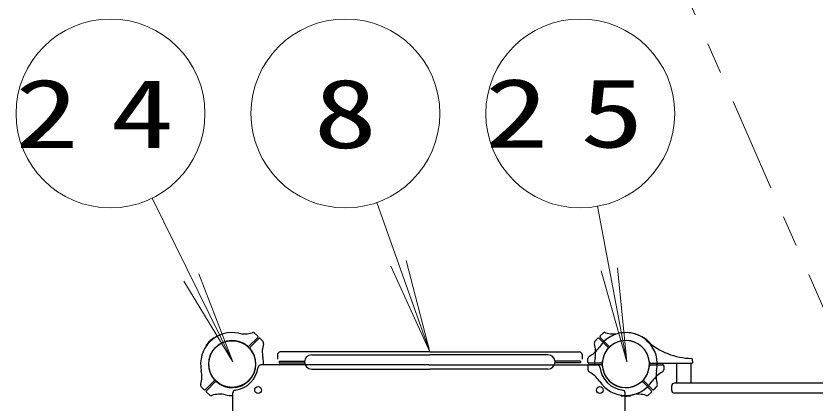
# Model space of a CAD drawing. Units: millimetres on the paper. Extents: x -385 to 0, y -594 to 267.
# Drawn here: x -232.37 to -206.97, y 189.1 to 201.39 of the extents above; entities that cross this region are included whole.
import ezdxf
from ezdxf.enums import TextEntityAlignment as Align

# ---------------------------------------------------------------- set-up
doc = ezdxf.new("R2010")
doc.units = ezdxf.units.MM
doc.linetypes.add('USER2', pattern=[6, 3, -1, 1, -1])
doc.layers.add('LY_1', color=7, linetype='Continuous', lineweight=25)
doc.styles.add('ＭＳ ゴシック', font='')
doc.styles.get('ＭＳ ゴシック').set_extended_font_data('MS Gothic')

msp = doc.modelspace()

# ---------------------------------------------------------------- linework, layer by layer
at = {"layer": 'LY_1', "linetype": 'USER2', "lineweight": 13}
msp.add_line((-212, 204.177), (-200.506, 177.833), dxfattribs=at)
at = {"layer": 'LY_1', "lineweight": 13}
for p, q in [((-228.041, 195.603), (-225.479, 190.4)), ((-220.909, 195.466), (-219.229, 190.717)), ((-213.901, 195.345), (-212.979, 190.4)), ((-219.229, 190.717), (-219.979, 193.622)), ((-219.229, 190.717), (-220.472, 193.447)), ((-212.979, 190.4), (-213.784, 193.29)), ((-212.979, 190.4), (-213.27, 193.386)), ((-225.479, 190.4), (-226.565, 193.197)), ((-225.479, 190.4), (-227.034, 192.966))]:
    msp.add_line(p, q, dxfattribs=at)
at = {"layer": 'LY_1', "color": 2}
for p, q in [((-224.695, 191.228), (-224.791, 191.318)), ((-213.818, 191.228), (-213.722, 191.318)), ((-224.971, 190.903), (-224.694, 191.18)), ((-224.936, 190.867), (-224.658, 191.145)), ((-224.611, 191.144), (-224.521, 191.048)), ((-213.902, 191.144), (-213.991, 191.048)), ((-213.576, 190.867), (-213.854, 191.145)), ((-213.541, 190.903), (-213.818, 191.18)), ((-214.213, 190.392), (-214.209, 190.513)), ((-214.213, 190.273), (-214.209, 190.142)), ((-213.787, 190.358), (-214.18, 190.358)), ((-213.787, 190.308), (-214.18, 190.308)), ((-212.225, 190.358), (-210.915, 190.358)), ((-212.225, 190.308), (-211.832, 190.308)), ((-211.799, 190.273), (-211.803, 190.152)), ((-210.882, 190.393), (-210.887, 190.48)), ((-226.076, 189.798), (-226.354, 189.52)), ((-226.041, 189.763), (-226.318, 189.485)), ((-212.471, 189.763), (-212.194, 189.485)), ((-212.436, 189.798), (-212.158, 189.52)), ((-226.402, 189.521), (-226.484, 189.61)), ((-212.111, 189.521), (-212.028, 189.61)), ((-226.318, 189.437), (-226.229, 189.354)), ((-212.195, 189.437), (-212.283, 189.354))]:
    msp.add_line(p, q, dxfattribs=at)
at = {"layer": 'LY_1'}
for p, q in [((-226.086, 191.148), (-226.087, 191.15)), ((-212.427, 191.148), (-212.425, 191.15)), ((-226.321, 190.912), (-226.323, 190.914)), ((-212.191, 190.912), (-212.189, 190.914)), ((-224.062, 190.634), (-224.062, 190.484)), ((-219.229, 190.717), (-223.979, 190.717)), ((-222.979, 190.627), (-219.229, 190.627)), ((-219.229, 190.717), (-214.479, 190.717)), ((-215.479, 190.627), (-219.229, 190.627)), ((-214.395, 190.634), (-214.395, 190.484)), ((-224.012, 190.427), (-223.204, 190.427)), ((-224.012, 190.427), (-224.012, 190.374)), ((-224.012, 190.374), (-223.204, 190.374)), ((-214.445, 190.427), (-215.253, 190.427)), ((-214.445, 190.374), (-215.253, 190.374)), ((-214.445, 190.427), (-214.445, 190.374)), ((-211.399, 190.358), (-211.399, 189.724)), ((-210.946, 190.358), (-210.946, 189.724)), ((-222.979, 190.174), (-219.229, 190.174)), ((-215.479, 190.174), (-219.229, 190.174)), ((-211.548, 189.491), (-211.548, 189.641)), ((-202.048, 189.724), (-211.464, 189.724)), ((-213.173, 189.347), (-213.173, 189.344)), ((-212.839, 189.347), (-212.839, 189.344)), ((-202.048, 189.408), (-211.464, 189.408))]:
    msp.add_line(p, q, dxfattribs=at)
at = {"layer": 'LY_1', "color": 4}
for p, q in [((-219.256, 190.308), (-224.596, 190.308)), ((-219.256, 190.308), (-213.916, 190.308)), ((-225.481, 184.083), (-225.481, 189.422)), ((-213.031, 184.083), (-213.031, 189.422))]:
    msp.add_line(p, q, dxfattribs=at)
at = {"layer": 'LY_1', "lineweight": 13}
for centre in [(-229.367, 198.294), (-221.909, 198.294), (-214.452, 198.294)]:
    msp.add_circle(centre, 3, dxfattribs=at)
at = {"layer": 'LY_1'}
for centre, radius in [((-225.506, 190.333), 0.743), ((-224.681, 189.508), 0.108), ((-213.831, 189.508), 0.108)]:
    msp.add_circle(centre, radius, dxfattribs=at)
at = {"layer": 'LY_1', "color": 2}
for centre, radius, start, end in [((-225.506, 190.333), 1, 77.7272, 135), ((-225.116, 192.124), 0.833, 257.7272, 287.5412), ((-224.84, 191.25), 0.0833, 47, 107.5412), ((-213.006, 190.333), 1, 90, 147.2728), ((-213.672, 191.25), 0.0833, 72.4588, 133), ((-213.396, 192.124), 0.833, 252.4588, 282.2728), ((-213.006, 190.333), 1, 45, 102.2728), ((-213.006, 190.333), 1, 47.7828, 90), ((-225.506, 190.333), 1, 135, 192.2728), ((-225.506, 190.333), 0.75, 49.2707, 135), ((-224.717, 191.204), 0.0333, 315, 47), ((-224.635, 191.121), 0.0333, 43, 135), ((-224.589, 190.999), 0.0833, 342.4588, 43), ((-213.924, 190.999), 0.0833, 137, 197.5412), ((-213.877, 191.121), 0.0333, 45, 137), ((-213.795, 191.204), 0.0333, 133, 225), ((-213.006, 190.333), 0.75, 90, 175.7293), ((-213.006, 190.333), 0.75, 45, 130.7293), ((-213.006, 190.333), 0.75, 4.2707, 90), ((-210.878, 192.678), 2.167, 227.7828, 268.9158), ((-213.006, 190.333), 1, 347.7272, 45), ((-225.506, 190.333), 0.75, 135, 220.7293), ((-224.995, 190.926), 0.0333, 229.2707, 315), ((-225.506, 190.333), 0.75, 315, 40.7293), ((-224.913, 190.844), 0.0333, 135, 220.7293), ((-223.715, 190.722), 0.833, 162.4588, 192.2728), ((-214.548, 191.324), 0.833, 297.4588, 327.2728), ((-214.798, 190.722), 0.833, 347.7272, 17.5412), ((-213.006, 190.333), 0.75, 139.2707, 225), ((-213.6, 190.844), 0.0333, 319.2707, 45), ((-213.517, 190.926), 0.0333, 225, 310.7293), ((-213.006, 190.333), 0.75, 319.2707, 45), ((-225.506, 190.333), 1, 358.5675, 12.2728), ((-214.126, 190.51), 0.0833, 117.4588, 178), ((-214.126, 190.51), 0.0833, 117.4588, 178), ((-213.006, 190.333), 1, 167.7272, 181.4325), ((-210.92, 190.478), 0.0333, 3, 88.9159), ((-214.18, 190.391), 0.0333, 178, 270), ((-214.18, 190.274), 0.0333, 90, 182), ((-213.787, 190.391), 0.0333, 270, 355.7293), ((-213.787, 190.274), 0.0333, 4.2707, 90), ((-213.006, 190.333), 0.75, 184.2707, 270), ((-213.006, 190.333), 0.75, 270, 355.7293), ((-212.225, 190.391), 0.0333, 184.2707, 270), ((-212.225, 190.274), 0.0333, 90, 175.7293), ((-211.832, 190.274), 0.0333, 358, 90), ((-210.915, 190.391), 0.0333, 270, 3), ((-227.298, 189.943), 0.833, 342.4588, 12.2728), ((-214.126, 190.155), 0.0833, 182, 242.5412), ((-214.548, 189.341), 0.833, 32.7272, 62.5412), ((-211.464, 189.341), 0.833, 117.4588, 147.2728), ((-211.215, 189.943), 0.833, 167.7272, 197.5412), ((-211.887, 190.155), 0.0833, 297.4588, 358), ((-226.1, 189.821), 0.0333, 315, 40.7293), ((-226.017, 189.739), 0.0333, 49.2707, 135), ((-225.506, 190.333), 0.75, 229.2707, 315), ((-213.006, 190.333), 1, 212.7272, 270), ((-213.006, 190.333), 0.75, 225, 310.7293), ((-213.006, 190.333), 1, 270, 327.2728), ((-212.495, 189.739), 0.0333, 45, 130.7293), ((-212.413, 189.821), 0.0333, 139.2707, 225), ((-226.424, 189.667), 0.0833, 162.4588, 223), ((-226.377, 189.544), 0.0333, 223, 315), ((-226.295, 189.461), 0.0333, 135, 227), ((-212.217, 189.461), 0.0333, 313, 45), ((-212.135, 189.544), 0.0333, 225, 317), ((-212.089, 189.667), 0.0833, 317, 17.5412), ((-226.172, 189.415), 0.0833, 227, 287.5412), ((-225.896, 188.541), 0.833, 77.7272, 107.5412), ((-225.506, 190.333), 1, 257.7272, 271.4325), ((-213.006, 190.333), 1, 268.5675, 282.2728), ((-212.616, 188.541), 0.833, 72.4588, 102.2728), ((-212.34, 189.415), 0.0833, 252.4588, 313)]:
    msp.add_arc(centre, radius, start, end, dxfattribs=at)
at = {"layer": 'LY_1'}
for centre, radius, start, end in [((-225.506, 190.333), 1.017, 135, 143.6269), ((-225.506, 190.333), 1.017, 126.3731, 135), ((-226.099, 191.138), 0.0167, 45, 126.3731), ((-212.413, 191.138), 0.0167, 53.6269, 135), ((-213.006, 190.333), 1.017, 45, 53.6269), ((-213.006, 190.333), 1.017, 36.3731, 45), ((-226.311, 190.926), 0.0167, 143.6269, 225), ((-212.201, 190.926), 0.0167, 315, 36.3731), ((-223.979, 190.634), 0.0833, 90, 180), ((-222.979, 190.4), 0.227, 90, 270), ((-215.479, 190.4), 0.227, 270, 90), ((-214.479, 190.634), 0.0833, 0, 90), ((-225.506, 190.333), 0.833, 276.7872, 353.2128), ((-213.006, 190.333), 0.833, 186.7872, 263.2128), ((-211.464, 189.641), 0.0833, 90, 180), ((-211.464, 189.491), 0.0833, 180, 270), ((-213.156, 189.344), 0.0167, 180, 261.3731), ((-213.006, 190.333), 1.017, 261.3731, 270), ((-213.006, 190.333), 1.017, 270, 278.6269), ((-212.856, 189.344), 0.0167, 278.6269, 360)]:
    msp.add_arc(centre, radius, start, end, dxfattribs=at)
at = {"layer": 'LY_1', "color": 4}
for centre, start, end in [((-224.596, 190.224), 90, 173.2128), ((-213.916, 190.224), 6.7872, 90), ((-225.398, 189.422), 96.7872, 180), ((-213.114, 189.422), 0, 83.2128)]:
    msp.add_arc(centre, 0.0833, start, end, dxfattribs=at)

# ---------------------------------------------------------------- texts
at = {"layer": 'LY_1', "style": 'ＭＳ ゴシック', "width": 1.35}
msp.add_text('8', height=2.199, dxfattribs=at).set_placement((-221.909, 198.294), align=Align.MIDDLE_CENTER)
at = {"layer": 'LY_1', "char_height": 2.199, "attachment_point": 5, "style": 'ＭＳ ゴシック'}
for s, insert in [('\\T1.5;\\W1.35;25', (-214.452, 198.294)), ('\\T1.5;\\W1.35;24', (-229.367, 198.294))]:
    msp.add_mtext(s, dxfattribs=dict(at, insert=insert))

doc.saveas('drawing.dxf')
